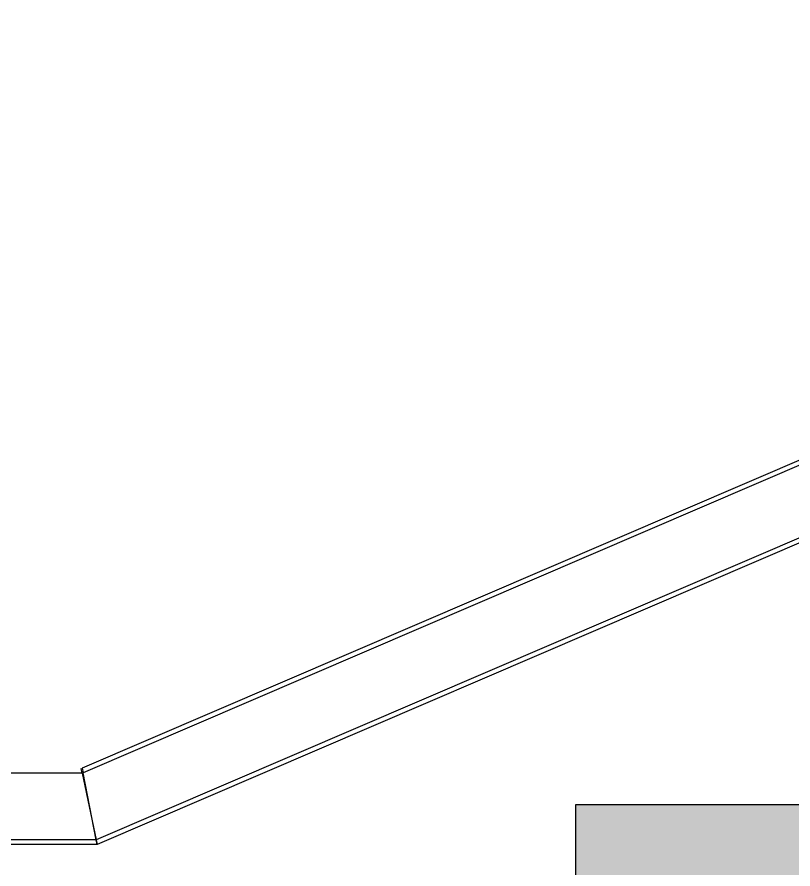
# Model space of a CAD drawing. Header units: millimetres. Extents: x 400392 to 401374, y 4543900 to 4544115.
# Drawn here: x 401322.902 to 401323.413, y 4543999.298 to 4543999.859 of the extents above; entities that cross this region are included whole.
import ezdxf

# ---------------------------------------------------------------- set-up
doc = ezdxf.new("R2010")
doc.units = ezdxf.units.MM
for name, color, linetype in [('görünüş prota', 4, 'Continuous'), ('kesit prota', 1, 'Continuous'), ('kesit tarama prota', 252, 'Continuous'), ('kiris prota', 6, 'Continuous')]:
    doc.layers.add(name, color=color, linetype=linetype)

# ---------------------------------------------------------------- blocks, each defined once
blk = doc.blocks.new('A$C750F51A7')
at = {"layer": 'görünüş prota', "color": 253, "lineweight": -2}
for p, q in [((199.336, -94.18), (86.771, -142.481)), ((199.633, -94.379), (86.83, -142.781)), ((203.994, -97.296), (87.706, -147.194)), ((204.291, -97.495), (87.766, -147.495)), ((86.767, -142.795), (86.703, -142.495)), ((86.771, -142.481), (86.83, -142.781)), ((86.767, -142.795), (-158.634, -142.795)), ((86.767, -142.795), (87.702, -147.195)), ((87.706, -147.194), (86.83, -142.781)), ((87.702, -147.195), (-158.634, -147.195)), ((87.766, -147.495), (-158.634, -147.495)), ((87.766, -147.495), (87.702, -147.195)), ((87.706, -147.194), (87.766, -147.495))]:
    blk.add_line(p, q, dxfattribs=at)
blk = doc.blocks.new('M-M Kesiti')
at = {"layer": 'kesit tarama prota'}
h = blk.add_hatch(color=256, dxfattribs=at)
h.dxf.hatch_style = 1
h.paths.add_polyline_path([(401539.03526, 4543993.97112), (401542.88187, 4543996.15108), (401542.88187, 4543996.3821), (401542.58387, 4543996.3821), (401542.58387, 4543996.21208), (401542.28387, 4543996.21208), (401542.28387, 4543996.04207), (401541.98387, 4543996.04207), (401541.98387, 4543995.87205), (401541.68387, 4543995.87205), (401541.68387, 4543995.70203), (401541.38387, 4543995.70203), (401541.38387, 4543995.53201), (401541.08387, 4543995.53201), (401541.08387, 4543995.362), (401540.78387, 4543995.362), (401540.78387, 4543995.19198), (401540.48387, 4543995.19198), (401540.48387, 4543995.02196), (401540.18387, 4543995.02196), (401540.18387, 4543994.85195), (401539.88387, 4543994.85195), (401539.88387, 4543994.68193), (401539.58387, 4543994.68193), (401539.58387, 4543994.51191), (401539.28387, 4543994.51191), (401539.28387, 4543994.34189), (401538.98387, 4543994.34189), (401538.98387, 4543994.17188), (401538.68387, 4543994.17188), (401538.68387, 4543994.00186), (401538.38387, 4543994.00186), (401538.38387, 4543993.83184), (401538.08387, 4543993.83184), (401538.08387, 4543993.66182), (401536.62114, 4543993.66182), (401536.62114, 4543993.46182), (401538.02387, 4543993.46182), (401538.02387, 4543989.0549), (401538.52487, 4543989.0549), (401538.52487, 4543992.77112), (401545.83752, 4543992.77112), (401545.83752, 4543993.97112), (401543.18387, 4543993.97112), (401543.18387, 4543996.53112), (401543.00125, 4543996.53112), (401543.00125, 4543996.41158), (401542.88187, 4543996.41158), (401542.88187, 4543993.97112)])
at = {"layer": 'kesit prota', "color": 1}
blk.add_lwpolyline([(401540.78387, 4543995.362), (401541.08387, 4543995.362), (401541.08387, 4543995.53201), (401541.38387, 4543995.53201), (401541.38387, 4543995.70203), (401541.68387, 4543995.70203), (401541.68387, 4543995.87205), (401541.98387, 4543995.87205), (401541.98387, 4543996.04207), (401542.28387, 4543996.04207), (401542.28387, 4543996.21208), (401542.58387, 4543996.21208)], dxfattribs=at)
at = {"layer": 'kiris prota', "color": 1, "xscale": 0.01, "yscale": 0.01, "zscale": 0.01}
blk.add_blockref('A$C750F51A7', (401540.19071, 4543997.15077), dxfattribs=at)

msp = doc.modelspace()

# ---------------------------------------------------------------- block references
msp.add_blockref('M-M Kesiti', (-218.1137, 3.63809))

doc.saveas('drawing.dxf')
